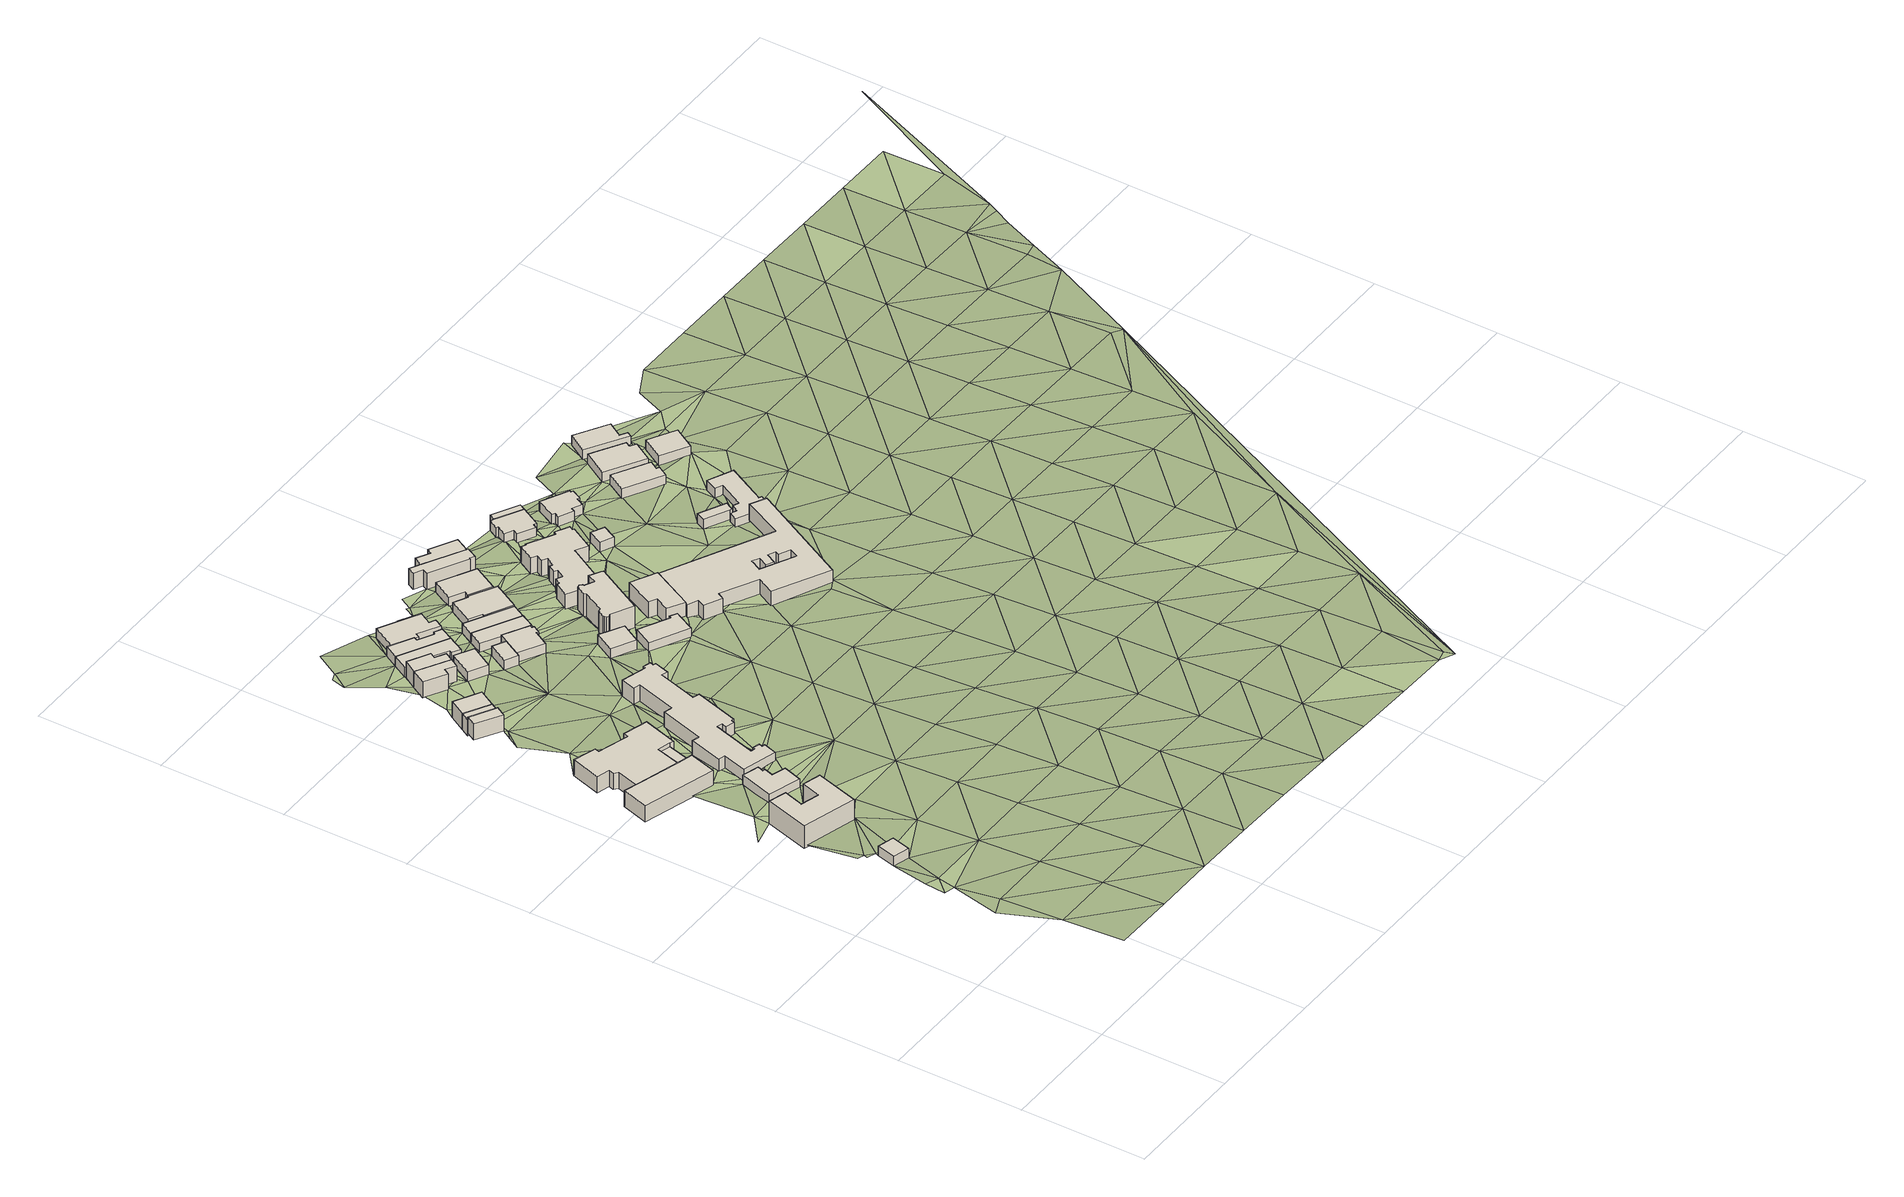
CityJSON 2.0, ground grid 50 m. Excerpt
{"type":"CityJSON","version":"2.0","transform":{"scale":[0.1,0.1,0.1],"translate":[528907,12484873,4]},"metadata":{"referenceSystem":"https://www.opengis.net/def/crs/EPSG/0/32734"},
"CityObjects":{
"building1":{"type":"Building","attributes":{"building":"garage","building:levels":1,"building_height":4.1,"plus_code":"4FRW3F83+FG6","ground_height":39.35,"roof_height":43.45},"geometry":[{"type":"Solid","lod":"1","boundaries":[[[[0,1,2,3]],[[1,4,5,2]],[[4,6,7,5]],[[6,0,3,7]],[[3,2,5,7]],[[6,4,1,0]]]]}]},
"building2":{"type":"Building","attributes":{"address":"Mountain View 2 Vine Road Woodstock Cape Town","building":"apartments","building:levels":3,"building:flats":"12","building_height":9.7,"plus_code":"4FRW3F83+HFX","ground_height":35.69,"roof_height":45.39},"geometry":[{"type":"Solid","lod":"1","boundaries":[[[[8,9,10,11]],[[9,12,13,10]],[[12,14,15,13]],[[14,16,17,15]],[[16,18,19,17]],[[18,20,21,19]],[[20,22,23,21]],[[22,8,11,23]],[[11,10,13,15,17,19,21,23]],[[22,20,18,16,14,12,9,8]]]]}]},
"building3":{"type":"Building","attributes":{"building":"office","building:levels":2,"building_height":6.9,"plus_code":"4FRW3F83+QFG","ground_height":32.77,"roof_height":39.67},"geometry":[{"type":"Solid","lod":"1","boundaries":[[[[24,25,26,27]],[[25,28,29,26]],[[28,30,31,29]],[[30,32,33,31]],[[32,34,35,33]],[[34,24,27,35]],[[27,26,29,31,33,35]],[[34,32,30,28,25,24]]]]}]},
"building4":{"type":"Building","attributes":{"address":"35A Woodstock Cape Town","building":"office","building:levels":2,"building_height":6.9,"plus_code":"4FRW3F83+RGV","ground_height":31.35,"roof_height":38.25},"geometry":[{"type":"Solid","lod":"1","boundaries":[[[[36,37,38,39]],[[37,40,41,38]],[[40,42,43,41]],[[42,44,45,43]],[[44,46,47,45]],[[46,48,49,47]],[[48,50,51,49]],[[50,52,53,51]],[[52,54,55,53]],[[54,56,57,55]],[[56,58,59,57]],[[58,60,61,59]],[[60,62,63,61]],[[62,64,65,63]],[[64,66,67,65]],[[66,36,39,67]],[[39,38,41,43,45,47,49,51,53,55,57,59,61,63,65,67]],[[66,64,62,60,58,56,54,52,50,48,46,44,42,40,37,36]]]]}]},
"building5":{"type":"Building","attributes":{"address":"4 Woodstock Cape Town","building":"house","building:levels":1,"building_height":4.1,"plus_code":"4FRW3F83+MHF","ground_height":34.32,"roof_height":38.42},"geometry":[{"type":"Solid","lod":"1","boundaries":[[[[68,69,70,71]],[[69,72,73,70]],[[72,74,75,73]],[[74,76,77,75]],[[76,78,79,77]],[[78,80,81,79]],[[80,82,83,81]],[[82,68,71,83]],[[71,70,73,75,77,79,81,83]],[[82,80,78,76,74,72,69,68]]]]}]},
"building6":{"type":"Building","attributes":{"building":"yes","building:levels":1,"building_height":4.1,"plus_code":"4FRW3F83+RG5","ground_height":32.77,"roof_height":36.87},"geometry":[{"type":"Solid","lod":"1","boundaries":[[[[84,85,86,87]],[[85,88,89,86]],[[88,90,91,89]],[[90,84,87,91]],[[87,86,89,91]],[[90,88,85,84]]]]}]},
"building7":{"type":"Building","attributes":{"building":"house","building:levels":2,"building_height":6.9,"plus_code":"4FRW3F93+2FW","ground_height":30.13,"roof_height":37.03},"geometry":[{"type":"Solid","lod":"1","boundaries":[[[[92,93,94,95]],[[93,96,97,94]],[[96,98,99,97]],[[98,92,95,99]],[[95,94,97,99]],[[98,96,93,92]]]]}]},
"building8":{"type":"Building","attributes":{"building":"house","building:levels":2,"building_height":6.9,"plus_code":"4FRW3F93+3F5","ground_height":28.97,"roof_height":35.87},"geometry":[{"type":"Solid","lod":"1","boundaries":[[[[100,101,102,103]],[[101,104,105,102]],[[104,106,107,105]],[[106,100,103,107]],[[103,102,105,107]],[[106,104,101,100]]]]}]},
"building9":{"type":"Building","attributes":{"building":"house","building:levels":2,"building_height":6.9,"plus_code":"4FRW3F93+3GC","ground_height":28.97,"roof_height":35.87},"geometry":[{"type":"Solid","lod":"1","boundaries":[[[[106,104,105,107]],[[104,108,109,105]],[[108,110,111,109]],[[110,106,107,111]],[[107,105,109,111]],[[110,108,104,106]]]]}]},
"building10":{"type":"Building","attributes":{"address":"Vine Park 6 Woodstock Cape Town","building":"commercial","building:levels":2,"building_height":6.9,"plus_code":"4FRW3F83+RJ9","ground_height":31.68,"roof_height":38.58},"geometry":[{"type":"Solid","lod":"1","boundaries":[[[[112,113,114,115]],[[113,116,117,114]],[[116,118,119,117]],[[118,120,121,119]],[[120,122,123,121]],[[122,124,125,123]],[[124,126,127,125]],[[126,128,129,127]],[[128,130,131,129]],[[130,132,133,131]],[[132,134,135,133]],[[134,136,137,135]],[[136,138,139,137]],[[138,140,141,139]],[[140,142,143,141]],[[142,144,145,143]],[[144,146,147,145]],[[146,148,149,147]],[[148,150,151,149]],[[150,152,153,151]],[[152,154,155,153]],[[154,156,157,155]],[[156,158,159,157]],[[158,160,161,159]],[[160,162,163,161]],[[162,164,165,163]],[[164,166,167,165]],[[166,168,169,167]],[[168,170,171,169]],[[170,172,173,171]],[[172,174,175,173]],[[174,112,115,175]],[[115,114,117,119,121,123,125,127,129,131,133,135,137,139,141,143,145,147,149,151,153,155,157,159,161,163,165,167,169,171,173,175]],[[174,172,170,168,166,164,162,160,158,156,154,152,150,148,146,144,142,140,138,136,134,132,130,128,126,124,122,120,118,116,113,112]]]]}]},
"building11":{"type":"Building","attributes":{"address":"33 Milner Road Woodstock Cape Town","building":"house","building:levels":2,"building_height":6.9,"plus_code":"4FRW3F93+5G8","ground_height":27.84,"roof_height":34.74},"geometry":[{"type":"Solid","lod":"1","boundaries":[[[[176,177,178,179]],[[177,180,181,178]],[[180,182,183,181]],[[182,184,185,183]],[[184,186,187,185]],[[186,176,179,187]],[[179,178,181,183,185,187]],[[186,184,182,180,177,176]]]]}]},
"building12":{"type":"Building","attributes":{"address":"31 Milner Road Woodstock Cape Town","building":"house","building:levels":2,"building_height":6.9,"plus_code":"4FRW3F93+5H6","ground_height":27.73,"roof_height":34.63},"geometry":[{"type":"Solid","lod":"1","boundaries":[[[[188,189,190,191]],[[189,192,193,190]],[[192,194,195,193]],[[194,196,197,195]],[[196,198,199,197]],[[198,188,191,199]],[[191,190,193,195,197,199]],[[198,196,194,192,189,188]]]]}]},
"building13":{"type":"Building","attributes":{"building":"house","building:levels":1,"building_height":4.1,"plus_code":"4FRW3F93+4JC","ground_height":28.95,"roof_height":33.05},"geometry":[{"type":"Solid","lod":"1","boundaries":[[[[200,201,202,203]],[[201,204,205,202]],[[204,206,207,205]],[[206,200,203,207]],[[203,202,205,207]],[[206,204,201,200]]]]}]},
"building14":{"type":"Building","attributes":{"address":"25 Milner Road Woodstock Cape Town","building":"house","building:levels":1,"building_height":4.1,"plus_code":"4FRW3F93+5HQ","ground_height":27.73,"roof_height":31.83},"geometry":[{"type":"Solid","lod":"1","boundaries":[[[[208,209,210,211]],[[209,212,213,210]],[[212,214,215,213]],[[214,216,217,215]],[[216,218,219,217]],[[218,220,221,219]],[[220,222,223,221]],[[222,208,211,223]],[[211,210,213,215,217,219,221,223]],[[222,220,218,216,214,212,209,208]]]]}]},
"building15":{"type":"Building","attributes":{"address":"23 Milner Road Woodstock Cape Town","building":"house","building:levels":1,"building_height":4.1,"plus_code":"4FRW3F93+6H5","ground_height":27.73,"roof_height":31.83},"geometry":[{"type":"Solid","lod":"1","boundaries":[[[[208,222,223,211]],[[222,224,225,223]],[[224,226,227,225]],[[226,228,229,227]],[[228,230,231,229]],[[230,232,233,231]],[[232,234,235,233]],[[234,208,211,235]],[[211,223,225,227,229,231,233,235]],[[234,232,230,228,226,224,222,208]]]]}]},
"building16":{"type":"Building","attributes":{"building":"garage","building:levels":1,"building_height":4.1,"plus_code":"4FRW3F93+4M2","ground_height":28.95,"roof_height":33.05},"geometry":[{"type":"Solid","lod":"1","boundaries":[[[[236,237,238,239]],[[237,240,241,238]],[[240,242,243,241]],[[242,244,245,243]],[[244,236,239,245]],[[239,238,241,243,245]],[[244,242,240,237,236]]]]}]},
"building17":{"type":"Building","attributes":{"address":"21 Milner Road Woodstock Cape Town","building":"house","building:levels":1,"building_height":4.1,"plus_code":"4FRW3F93+6JP","ground_height":26.5,"roof_height":30.6},"geometry":[{"type":"Solid","lod":"1","boundaries":[[[[246,247,248,249]],[[247,250,251,248]],[[250,252,253,251]],[[252,254,255,253]],[[254,256,257,255]],[[256,258,259,257]],[[258,260,261,259]],[[260,246,249,261]],[[249,248,251,253,255,257,259,261]],[[260,258,256,254,252,250,247,246]]]]}]},
"building18":{"type":"Building","attributes":{"address":"26 Avenue Road Woodstock Cape Town","building":"house","building:levels":1,"building_height":4.1,"plus_code":"4FRW3F93+3MX","ground_height":28.95,"roof_height":33.05},"geometry":[{"type":"Solid","lod":"1","boundaries":[[[[237,236,239,238]],[[236,262,263,239]],[[262,264,265,263]],[[264,266,267,265]],[[266,268,269,267]],[[268,270,271,269]],[[270,272,273,271]],[[272,274,275,273]],[[274,237,238,275]],[[238,239,263,265,267,269,271,273,275]],[[274,272,270,268,266,264,262,236,237]]]]}]},
"building19":{"type":"Building","attributes":{"address":"24 Avenue Road Woodstock Cape Town","building":"house","building:levels":1,"building_height":4.1,"plus_code":"4FRW3F93+4MQ","ground_height":27.73,"roof_height":31.83},"geometry":[{"type":"Solid","lod":"1","boundaries":[[[[276,277,278,279]],[[277,280,281,278]],[[280,282,283,281]],[[282,276,279,283]],[[279,278,281,283]],[[282,280,277,276]]]]}]},
"building20":{"type":"Building","attributes":{"building":"garages","building:levels":1,"building_height":4.1,"plus_code":"4FRW3F83+XQR","ground_height":30.21,"roof_height":34.31},"geometry":[{"type":"Solid","lod":"1","boundaries":[[[[284,285,286,287]],[[285,288,289,286]],[[288,290,291,289]],[[290,284,287,291]],[[287,286,289,291]],[[290,288,285,284]]]]}]},
"building21":{"type":"Building","attributes":{"address":"22 Avenue Road Woodstock Cape Town","building":"house","building:levels":1,"building_height":4.1,"plus_code":"4FRW3F93+5P2","ground_height":27.68,"roof_height":31.78},"geometry":[{"type":"Solid","lod":"1","boundaries":[[[[292,293,294,295]],[[293,296,297,294]],[[296,298,299,297]],[[298,292,295,299]],[[295,294,297,299]],[[298,296,293,292]]]]}]},
"building22":{"type":"Building","attributes":{"address":"20 Avenue Road Woodstock Cape Town","building":"house","building:levels":1,"building_height":4.1,"plus_code":"4FRW3F93+5PH","ground_height":27.44,"roof_height":31.54},"geometry":[{"type":"Solid","lod":"1","boundaries":[[[[300,301,302,303]],[[301,304,305,302]],[[304,306,307,305]],[[306,308,309,307]],[[308,310,311,309]],[[310,312,313,311]],[[312,314,315,313]],[[314,300,303,315]],[[303,302,305,307,309,311,313,315]],[[314,312,310,308,306,304,301,300]]]]}]},
"building23":{"type":"Building","attributes":{"building":"terrace","building:levels":1,"building:units":"2","building_height":4.1,"plus_code":"4FRW3F83+WRV","ground_height":30.21,"roof_height":34.31},"geometry":[{"type":"Solid","lod":"1","boundaries":[[[[316,317,318,319]],[[317,320,321,318]],[[320,322,323,321]],[[322,324,325,323]],[[324,326,327,325]],[[326,316,319,327]],[[319,318,321,323,325,327]],[[326,324,322,320,317,316]]]]}]},
"building24":{"type":"Building","attributes":{"address":"Donne Court Cape Town","building":"apartments","building:levels":3,"building:flats":"6","building_height":9.7,"plus_code":"4FRW3F93+2RV","ground_height":28.79,"roof_height":38.49},"geometry":[{"type":"Solid","lod":"1","boundaries":[[[[328,329,330,331]],[[329,332,333,330]],[[332,334,335,333]],[[334,336,337,335]],[[336,338,339,337]],[[338,340,341,339]],[[340,342,343,341]],[[342,344,345,343]],[[344,346,347,345]],[[346,348,349,347]],[[348,350,351,349]],[[350,352,353,351]],[[352,354,355,353]],[[354,356,357,355]],[[356,358,359,357]],[[358,360,361,359]],[[360,362,363,361]],[[362,364,365,363]],[[364,328,331,365]],[[331,330,333,335,337,339,341,343,345,347,349,351,353,355,357,359,361,363,365]],[[364,362,360,358,356,354,352,350,348,346,344,342,340,338,336,334,332,329,328]]]]}]},
"building25":{"type":"Building","attributes":{"address":"16A Avenue Road Woodstock Cape Town","building":"house","building:levels":1,"building_height":4.1,"plus_code":"4FRW3F93+6Q7","ground_height":26.42,"roof_height":30.52},"geometry":[{"type":"Solid","lod":"1","boundaries":[[[[366,367,368,369]],[[367,370,371,368]],[[370,372,373,371]],[[372,374,375,373]],[[374,376,377,375]],[[376,366,369,377]],[[369,368,371,373,375,377]],[[376,374,372,370,367,366]]]]}]},
"building26":{"type":"Building","attributes":{"address":"Avenue Road Woodstock Cape Town","building":"house","building:levels":2,"building_height":6.9,"plus_code":"4FRW3F93+7Q4","ground_height":26.13,"roof_height":33.03},"geometry":[{"type":"Solid","lod":"1","boundaries":[[[[378,379,380,381]],[[379,382,383,380]],[[382,384,385,383]],[[384,386,387,385]],[[386,388,389,387]],[[388,390,391,389]],[[390,392,393,391]],[[392,394,395,393]],[[394,396,397,395]],[[396,378,381,397]],[[381,380,383,385,387,389,391,393,395,397]],[[396,394,392,390,388,386,384,382,379,378]]]]}]},
"building27":{"type":"Building","attributes":{"building":"yes","building:levels":2,"building_height":6.9,"plus_code":"4FRW3F93+2V4","ground_height":29.6,"roof_height":36.5},"geometry":[{"type":"Solid","lod":"1","boundaries":[[[[398,399,400,401]],[[399,402,403,400]],[[402,404,405,403]],[[404,406,407,405]],[[406,408,409,407]],[[408,398,401,409]],[[401,400,403,405,407,409]],[[408,406,404,402,399,398]]]]}]},
"building28":{"type":"Building","attributes":{"address":"16 Avenue Road Woodstock Cape Town","building":"house","building:levels":2,"building_height":6.9,"plus_code":"4FRW3F93+7RC","ground_height":26.13,"roof_height":33.03},"geometry":[{"type":"Solid","lod":"1","boundaries":[[[[378,410,411,381]],[[410,412,413,411]],[[412,414,415,413]],[[414,416,417,415]],[[416,379,380,417]],[[379,378,381,380]],[[381,411,413,415,417,380]],[[379,416,414,412,410,378]]]]}]},
"building29":{"type":"Building","attributes":{"address":"Avenue Flats Cape Town","building":"apartments","building:levels":2,"building:flats":"8","building_height":6.9,"plus_code":"4FRW3F93+4VM","ground_height":27.24,"roof_height":34.14},"geometry":[{"type":"Solid","lod":"1","boundaries":[[[[418,419,420,421]],[[419,422,423,420]],[[422,424,425,423]],[[424,426,427,425]],[[426,428,429,427]],[[428,430,431,429]],[[430,432,433,431]],[[432,434,435,433]],[[434,436,437,435]],[[436,438,439,437]],[[438,440,441,439]],[[440,442,443,441]],[[442,444,445,443]],[[444,446,447,445]],[[446,448,449,447]],[[448,450,451,449]],[[450,452,453,451]],[[452,454,455,453]],[[454,456,457,455]],[[456,458,459,457]],[[458,460,461,459]],[[460,462,463,461]],[[462,464,465,463]],[[464,466,467,465]],[[466,468,469,467]],[[468,418,421,469]],[[421,420,423,425,427,429,431,433,435,437,439,441,443,445,447,449,451,453,455,457,459,461,463,465,467,469]],[[468,466,464,462,460,458,456,454,452,450,448,446,444,442,440,438,436,434,432,430,428,426,424,422,419,418]]]]}]},
"building30":{"type":"Building","attributes":{"address":"Ruth Prowse School of Art 5 Elson Road Woodstock Cape Town","building":"house","building:levels":2,"building:use":"college","building_height":6.9,"plus_code":"4FRW3F84+W3F","ground_height":29.27,"roof_height":36.17},"geometry":[{"type":"Solid","lod":"1","boundaries":[[[[470,471,472,473]],[[471,474,475,472]],[[474,476,477,475]],[[476,478,479,477]],[[478,480,481,479]],[[480,482,483,481]],[[482,484,485,483]],[[484,486,487,485]],[[486,488,489,487]],[[488,490,491,489]],[[490,492,493,491]],[[492,494,495,493]],[[494,496,497,495]],[[496,470,473,497]],[[498,499,500,501]],[[499,502,503,500]],[[502,504,505,503]],[[504,506,507,505]],[[506,508,509,507]],[[508,510,511,509]],[[510,512,513,511]],[[512,514,515,513]],[[514,516,517,515]],[[516,498,501,517]],[[473,472,475,477,479,481,483,485,487,489,491,493,495,497],[501,500,503,505,507,509,511,513,515,517]],[[496,494,492,490,488,486,484,482,480,478,476,474,471,470],[516,514,512,510,508,506,504,502,499,498]]]]}]},
"building31":{"type":"Building","attributes":{"building":"garage","building:levels":1,"building_height":4.1,"plus_code":"4FRW3F93+4XF","ground_height":28.5,"roof_height":32.6},"geometry":[{"type":"Solid","lod":"1","boundaries":[[[[518,519,520,521]],[[519,522,523,520]],[[522,524,525,523]],[[524,518,521,525]],[[521,520,523,525]],[[524,522,519,518]]]]}]},
"building32":{"type":"Building","attributes":{"address":"1 Elson Road Woodstock Cape Town","building":"house","building:levels":1,"building_height":4.1,"plus_code":"4FRW3F93+6WP","ground_height":25.93,"roof_height":30.03},"geometry":[{"type":"Solid","lod":"1","boundaries":[[[[526,527,528,529]],[[527,530,531,528]],[[530,532,533,531]],[[532,534,535,533]],[[534,536,537,535]],[[536,538,539,537]],[[538,540,541,539]],[[540,542,543,541]],[[542,544,545,543]],[[544,546,547,545]],[[546,526,529,547]],[[529,528,531,533,535,537,539,541,543,545,547]],[[546,544,542,540,538,536,534,532,530,527,526]]]]}]},
"building33":{"type":"Building","attributes":{"building":"garage","building:levels":1,"building_height":4.1,"plus_code":"4FRW3F93+7W5","ground_height":25.93,"roof_height":30.03},"geometry":[{"type":"Solid","lod":"1","boundaries":[[[[526,548,549,529]],[[548,550,551,549]],[[550,527,528,551]],[[527,526,529,528]],[[529,549,551,528]],[[527,550,548,526]]]]}]},
"building34":{"type":"Building","attributes":{"address":"3 Elson Road Woodstock Cape Town","building":"house","building:levels":1,"building_height":4.1,"plus_code":"4FRW3F94+622","ground_height":27,"roof_height":31.1},"geometry":[{"type":"Solid","lod":"1","boundaries":[[[[552,553,554,555]],[[553,556,557,554]],[[556,558,559,557]],[[558,560,561,559]],[[560,562,563,561]],[[562,564,565,563]],[[564,566,567,565]],[[566,568,569,567]],[[568,570,571,569]],[[570,572,573,571]],[[572,574,575,573]],[[574,552,555,575]],[[555,554,557,559,561,563,565,567,569,571,573,575]],[[574,572,570,568,566,564,562,560,558,556,553,552]]]]}]},
"building35":{"type":"Building","attributes":{"building":"yes","building:levels":1,"building_height":4.1,"plus_code":"4FRW3F94+23H","ground_height":29.27,"roof_height":33.37},"geometry":[{"type":"Solid","lod":"1","boundaries":[[[[576,577,578,579]],[[577,580,581,578]],[[580,582,583,581]],[[582,584,585,583]],[[584,576,579,585]],[[579,578,581,583,585]],[[584,582,580,577,576]]]]}]},
"building36":{"type":"Building","attributes":{"building":"yes","building:levels":1,"building_height":4.1,"plus_code":"4FRW3F94+25M","ground_height":27.82,"roof_height":31.92},"geometry":[{"type":"Solid","lod":"1","boundaries":[[[[586,587,588,589]],[[587,590,591,588]],[[590,592,593,591]],[[592,594,595,593]],[[594,596,597,595]],[[596,598,599,597]],[[598,600,601,599]],[[600,602,603,601]],[[602,604,605,603]],[[604,606,607,605]],[[606,608,609,607]],[[608,610,611,609]],[[610,612,613,611]],[[612,614,615,613]],[[614,616,617,615]],[[616,586,589,617]],[[589,588,591,593,595,597,599,601,603,605,607,609,611,613,615,617]],[[616,614,612,610,608,606,604,602,600,598,596,594,592,590,587,586]]]]}]},
"building37":{"type":"Building","attributes":{"address":"Woodstock Cape Town","building":"house","building:levels":1,"building_height":4.1,"plus_code":"4FRW3F94+44W","ground_height":26.62,"roof_height":30.72},"geometry":[{"type":"Solid","lod":"1","boundaries":[[[[618,619,620,621]],[[619,622,623,620]],[[622,624,625,623]],[[624,626,627,625]],[[626,628,629,627]],[[628,618,621,629]],[[621,620,623,625,627,629]],[[628,626,624,622,619,618]]]]}]},
"building38":{"type":"Building","attributes":{"address":"Woodstock Cape Town","building":"house","building:levels":1,"building_height":4.1,"plus_code":"4FRW3F94+54X","ground_height":26.62,"roof_height":30.72},"geometry":[{"type":"Solid","lod":"1","boundaries":[[[[630,631,632,633]],[[631,634,635,632]],[[634,636,637,635]],[[636,638,639,637]],[[638,640,641,639]],[[640,630,633,641]],[[633,632,635,637,639,641]],[[640,638,636,634,631,630]]]]}]},
"building39":{"type":"Building","attributes":{"address":"Woodstock Cape Town","building":"house","building:levels":1,"building_height":4.1,"plus_code":"4FRW3F94+65G","ground_height":25.1,"roof_height":29.2},"geometry":[{"type":"Solid","lod":"1","boundaries":[[[[642,643,644,645]],[[643,646,647,644]],[[646,648,649,647]],[[648,650,651,649]],[[650,652,653,651]],[[652,642,645,653]],[[645,644,647,649,651,653]],[[652,650,648,646,643,642]]]]}]},
"building40":{"type":"Building","attributes":{"address":"Woodstock Cape Town","building":"house","building:levels":1,"building_height":4.1,"plus_code":"4FRW3F94+563","ground_height":26,"roof_height":30.1},"geometry":[{"type":"Solid","lod":"1","boundaries":[[[[654,655,656,657]],[[655,658,659,656]],[[658,660,661,659]],[[660,654,657,661]],[[657,656,659,661]],[[660,658,655,654]]]]}]},
"terrain1":{"type":"TINRelief","geometry":[{"type":"CompositeSurface","lod":"1","boundaries":[[[662,663,664]],[[664,665,666]],[[663,662,667]],[[664,668,662]],[[669,670,671]],[[671,667,669]],[[664,666,668]],[[669,1,670]],[[667,662,672]],[[669,4,1]],[[672,662,668]],[[673,669,667]],[[674,675,676]],[[677,674,678]],[[677,0,6]],[[669,673,4]],[[672,673,667]],[[666,679,668]],[[674,677,680]],[[680,675,674]],[[681,8,682]],[[680,677,6]],[[6,4,683]],[[672,668,684]],[[683,4,673]],[[22,682,8]],[[684,668,679]],[[683,680,6]],[[685,686,687]],[[688,22,689]],[[682,22,690]],[[689,691,688]],[[692,673,672]],[[22,688,690]],[[682,82,686]],[[672,684,692]],[[82,682,690]],[[693,680,683]],[[680,693,694]],[[686,82,687]],[[695,690,688]],[[683,673,696]],[[673,692,697]],[[695,688,694]],[[698,58,56]],[[684,679,699]],[[82,700,687]],[[701,702,703]],[[687,700,704]],[[673,697,696]],[[701,687,704]],[[56,54,705]],[[82,706,700]],[[702,701,707]],[[684,699,692]],[[708,693,683]],[[679,709,699]],[[698,56,710]],[[706,711,712]],[[713,712,714]],[[700,715,704]],[[713,695,716]],[[717,698,718]],[[708,694,693]],[[710,56,705]],[[718,719,717]],[[707,701,720]],[[704,720,701]],[[700,706,721]],[[712,721,706]],[[722,707,723]],[[721,712,713]],[[718,93,719]],[[683,696,708]],[[723,707,720]],[[695,694,724]],[[697,692,725]],[[93,718,96]],[[716,695,724]],[[718,698,726]],[[726,698,710]],[[725,692,699]],[[724,713,716]],[[727,728,729]],[[730,723,720]],[[720,731,730]],[[724,694,708]],[[732,723,730]],[[724,721,713]],[[729,728,733]],[[734,735,736]],[[110,108,737]],[[696,697,738]],[[733,728,736]],[[726,710,732]],[[739,96,718]],[[733,740,729]],[[730,731,741]],[[724,735,721]],[[738,697,725]],[[739,742,96]],[[741,732,730]],[[736,743,733]],[[744,699,709]],[[745,737,108]],[[737,745,746]],[[747,740,733]],[[726,739,718]],[[736,735,748]],[[742,739,108]],[[746,176,749]],[[696,750,708]],[[751,752,753]],[[158,732,741]],[[748,743,736]],[[732,158,726]],[[754,743,755]],[[724,748,735]],[[756,751,749]],[[757,749,176]],[[709,758,744]],[[738,750,696]],[[108,206,745]],[[756,752,751]],[[759,158,741]],[[760,725,699]],[[748,755,743]],[[176,761,757]],[[756,749,757]],[[745,762,763]],[[108,739,200]],[[108,200,206]],[[745,206,762]],[[739,726,156]],[[156,726,158]],[[160,158,759]],[[761,196,757]],[[708,764,724]],[[699,744,760]],[[234,765,752]],[[750,766,708]],[[206,767,762]],[[234,752,756]],[[755,748,768]],[[769,755,768]],[[196,212,757]],[[770,738,725]],[[206,204,767]],[[212,196,194]],[[194,192,212]],[[200,739,242]],[[204,192,767]],[[214,212,192]],[[708,766,764]],[[771,769,772]],[[200,242,773]],[[724,774,748]],[[192,216,214]],[[739,244,242]],[[192,204,218]],[[772,775,771]],[[770,725,760]],[[772,769,768]],[[773,201,200]],[[156,776,739]],[[218,216,192]],[[765,234,777]],[[758,778,744]],[[779,750,738]],[[780,156,781]],[[204,782,218]],[[783,234,232]],[[242,240,773]],[[201,782,204]],[[234,783,246]],[[244,739,784]],[[201,773,240]],[[764,774,724]],[[783,232,785]],[[156,780,786]],[[246,777,234]],[[750,779,766]],[[748,787,768]],[[201,788,782]],[[780,789,790]],[[232,230,785]],[[739,776,784]],[[738,770,779]],[[791,792,789]],[[201,240,788]],[[790,789,792]],[[230,228,785]],[[744,793,760]],[[236,244,784]],[[786,776,156]],[[277,222,782]],[[782,788,277]],[[790,786,780]],[[787,772,768]],[[226,794,785]],[[226,785,228]],[[788,240,795]],[[795,240,796]],[[793,744,778]],[[774,787,748]],[[797,777,246]],[[794,226,798]],[[790,792,799]],[[800,764,766]],[[226,224,798]],[[222,298,224]],[[222,277,298]],[[772,801,792]],[[799,786,790]],[[760,802,770]],[[803,788,795]],[[246,804,797]],[[298,798,224]],[[766,779,800]],[[776,805,784]],[[784,806,807]],[[805,776,786]],[[298,808,798]],[[802,760,793]],[[805,806,784]],[[809,808,804]],[[298,810,808]],[[772,787,801]],[[811,803,795]],[[799,792,801]],[[812,786,799]],[[797,813,814]],[[797,804,813]],[[298,815,810]],[[811,816,817]],[[803,811,817]],[[770,818,779]],[[764,819,774]],[[820,804,808]],[[820,808,810]],[[821,764,800]],[[810,815,822]],[[823,806,805]],[[812,799,326]],[[824,815,298]],[[805,825,826]],[[826,827,805]],[[825,805,828]],[[829,813,804]],[[818,770,802]],[[340,817,806]],[[830,831,813]],[[805,827,823]],[[805,290,828]],[[290,812,326]],[[832,793,778]],[[829,804,820]],[[817,340,803]],[[813,829,830]],[[819,764,821]],[[833,828,290]],[[340,806,823]],[[834,799,801]],[[779,835,800]],[[774,836,787]],[[801,787,834]],[[815,824,837]],[[838,803,839]],[[840,290,326]],[[824,838,837]],[[290,840,833]],[[820,841,829]],[[820,842,841]],[[778,843,832]],[[342,823,844]],[[835,779,818]],[[830,829,367]],[[845,846,830]],[[829,841,847]],[[340,839,803]],[[837,838,839]],[[840,326,848]],[[849,802,793]],[[847,850,829]],[[342,340,823]],[[326,851,848]],[[836,774,819]],[[367,845,830]],[[834,787,852]],[[300,847,841]],[[800,853,821]],[[848,854,840]],[[854,855,840]],[[839,340,338]],[[839,856,837]],[[857,847,300]],[[793,832,849]],[[848,858,854]],[[834,859,858]],[[853,800,835]],[[336,839,338]],[[837,860,300]],[[852,787,836]],[[859,834,861]],[[862,818,802]],[[854,863,855]],[[854,858,864]],[[856,860,837]],[[865,840,855]],[[334,332,329]],[[336,328,839]],[[866,845,367]],[[859,864,858]],[[334,328,336]],[[852,861,834]],[[821,867,819]],[[329,328,334]],[[857,300,868]],[[840,865,360]],[[869,859,861]],[[856,870,860]],[[866,367,871]],[[300,860,872]],[[802,849,862]],[[867,821,853]],[[868,871,857]],[[843,873,832]],[[835,818,874]],[[875,300,872]],[[876,872,860]],[[877,868,300]],[[875,877,300]],[[819,878,836]],[[879,872,876]],[[866,871,880]],[[871,868,880]],[[881,866,880]],[[882,852,836]],[[360,865,398]],[[883,884,852]],[[818,862,874]],[[867,878,819]],[[883,852,882]],[[885,877,875]],[[886,875,887]],[[888,853,835]],[[889,880,868]],[[886,885,875]],[[890,877,885]],[[877,889,868]],[[362,360,891]],[[889,396,880]],[[883,892,884]],[[396,410,378]],[[849,832,893]],[[873,894,832]],[[360,398,891]],[[895,882,836]],[[882,892,883]],[[835,874,888]],[[895,836,878]],[[891,896,362]],[[889,897,898]],[[849,893,862]],[[853,899,867]],[[410,396,900]],[[901,891,398]],[[889,900,396]],[[832,894,893]],[[889,898,900]],[[891,902,896]],[[878,867,899]],[[853,888,899]],[[410,900,532]],[[903,882,895]],[[436,434,898]],[[900,898,904]],[[891,901,524]],[[902,891,522]],[[873,905,894]],[[398,906,901]],[[410,532,530]],[[898,434,907]],[[898,907,904]],[[903,895,878]],[[908,909,910]],[[911,874,862]],[[908,910,912]],[[913,900,904]],[[902,522,519]],[[893,914,862]],[[891,524,522]],[[532,900,534]],[[902,519,428]],[[908,915,909]],[[524,901,916]],[[907,434,432]],[[917,912,910]],[[918,904,907]],[[430,428,432]],[[919,903,878]],[[519,432,428]],[[874,911,888]],[[920,912,921]],[[862,914,911]],[[921,912,922]],[[878,899,919]],[[923,918,907]],[[912,917,922]],[[550,530,527]],[[921,924,920]],[[923,925,918]],[[926,907,432]],[[922,924,921]],[[906,916,901]],[[907,926,923]],[[905,927,894]],[[928,922,917]],[[432,519,562]],[[929,893,894]],[[519,518,562]],[[923,926,930]],[[926,432,562]],[[518,524,931]],[[905,932,933]],[[526,923,930]],[[926,934,930]],[[524,916,931]],[[548,935,550]],[[927,905,933]],[[893,929,914]],[[888,936,899]],[[919,937,903]],[[894,927,929]],[[911,938,888]],[[526,930,939]],[[518,566,562]],[[939,548,526]],[[518,931,566]],[[562,566,564]],[[940,931,916]],[[936,919,899]],[[903,937,941]],[[888,938,936]],[[906,942,916]],[[548,943,935]],[[916,942,940]],[[939,943,548]],[[944,911,914]],[[940,945,931]],[[570,568,566]],[[903,941,494]],[[570,566,946]],[[929,944,914]],[[552,943,939]],[[566,931,947]],[[942,906,470]],[[932,948,933]],[[949,937,919]],[[940,942,576]],[[572,570,946]],[[572,552,574]],[[946,566,947]],[[572,943,552]],[[933,948,927]],[[950,938,911]],[[949,919,936]],[[931,945,951]],[[911,944,950]],[[946,631,572]],[[952,577,953]],[[631,943,572]],[[952,580,577]],[[598,945,580]],[[929,927,948]],[[947,931,954]],[[937,955,941]],[[947,618,946]],[[494,941,956]],[[598,580,952]],[[946,618,631]],[[955,937,949]],[[945,598,951]],[[931,951,954]],[[952,957,958]],[[944,929,948]],[[936,938,959]],[[943,630,960]],[[938,950,961]],[[943,631,630]],[[958,598,952]],[[956,941,962]],[[596,951,598]],[[938,961,959]],[[962,941,955]],[[618,634,631]],[[963,594,964]],[[950,944,965]],[[966,949,936]],[[967,954,951]],[[960,630,968]],[[956,969,963]],[[628,634,618]],[[965,944,948]],[[967,628,970]],[[968,971,960]],[[969,956,962]],[[936,959,966]],[[972,951,596]],[[932,973,948]],[[967,974,628]],[[594,963,969]],[[975,961,950]],[[955,949,976]],[[951,972,967]],[[974,634,628]],[[968,630,640]],[[594,972,596]],[[965,975,950]],[[636,634,974]],[[972,974,967]],[[971,968,977]],[[949,966,976]],[[638,636,640]],[[640,978,968]],[[974,979,636]],[[980,962,955]],[[640,636,978]],[[594,969,981]],[[981,972,594]],[[961,982,959]],[[979,978,636]],[[975,983,961]],[[955,976,980]],[[977,652,984]],[[985,652,986]],[[965,948,973]],[[959,982,966]],[[969,962,987]],[[961,983,982]],[[978,979,988]],[[972,981,654]],[[978,988,985]],[[988,979,654]],[[973,975,965]],[[962,980,987]],[[985,989,652]],[[981,969,990]],[[989,984,652]],[[985,988,989]],[[991,976,966]],[[982,992,966]],[[654,981,990]],[[993,983,975]],[[969,987,990]],[[976,991,980]],[[966,992,991]],[[994,988,654]],[[975,973,993]],[[982,983,995]],[[988,994,989]],[[990,994,654]],[[982,995,992]],[[980,996,987]],[[997,973,932]],[[983,993,995]],[[991,998,980]],[[989,994,999]],[[980,998,996]],[[1000,991,992]],[[1001,990,987]],[[994,1002,999]],[[995,1000,992]],[[990,1001,994]],[[996,1001,987]],[[973,1003,993]],[[1004,998,991]],[[991,1000,1004]],[[993,1003,995]],[[1002,994,1005]],[[1001,1005,994]],[[1000,995,1003]],[[1006,996,998]],[[998,1004,1007]],[[998,1007,1006]],[[1002,1005,1008]],[[1004,1000,1009]],[[1001,996,1010]],[[1009,1000,1003]],[[1010,996,1006]],[[1011,1007,1004]],[[1012,1005,1001]],[[973,997,1003]],[[1009,1011,1004]],[[1010,1012,1001]],[[1006,1007,1013]],[[1014,1008,1005]],[[1007,1011,1013]],[[1014,1005,1012]],[[1009,1003,997]],[[1015,1010,1006]],[[1016,1006,1013]],[[1009,1017,1011]],[[1015,1006,1016]],[[1012,1010,1018]],[[1019,1013,1011]],[[997,1017,1009]],[[1015,1018,1010]],[[1013,1019,1016]],[[1014,1012,1020]],[[1019,1011,1017]],[[1020,1012,1018]],[[1016,1021,1015]],[[997,1019,1017]],[[1016,1019,1021]],[[1022,1018,1015]],[[1021,1023,1015]],[[1019,997,1024]],[[1022,1015,1023]],[[1024,1021,1019]],[[1025,1020,1018]],[[1025,1018,1022]],[[1023,1021,1026]],[[1027,1021,1024]],[[1021,1027,1026]],[[1022,1023,1028]],[[1029,1027,1024]],[[1028,1023,1026]],[[1025,1022,1030]],[[1026,1027,1029]],[[1030,1022,1028]],[[1029,1031,1026]],[[1031,1032,1026]],[[1033,1028,1026]],[[1032,1033,1026]],[[1034,1028,1033]],[[1035,1030,1028]],[[1035,1028,1034]],[[1036,1034,1033]]]}]}
},
"vertices":[
[216,1049,196],[196,972,196],[196,972,237],[216,1049,237],[262,955,196],[262,955,237],[282,1032,196],[282,1032,237],
[200,1483,160],[149,1307,160],[149,1307,257],[200,1483,257],[366,1244,160],[366,1244,257],[416,1417,160],[416,1417,257],[343,1438,160],[343,1438,257],[321,1361,160],[321,1361,257],[247,1382,160],[247,1382,257],[271,1462,160],[271,1462,257],
[280,1898,130],[101,1951,130],[101,1951,199],[280,1898,199],[43,1969,130],[43,1969,199],[10,1863,130],[10,1863,199],[302,1777,130],[302,1777,199],[333,1884,130],[333,1884,199],
[101,1951,116],[280,1898,116],[280,1898,185],[101,1951,185],[286,1912,116],[286,1912,185],[312,2007,116],[312,2007,185],[362,1993,116],[362,1993,185],[378,1987,116],[378,1987,185],[419,2124,116],[419,2124,185],[321,2153,116],[321,2153,185],[316,2134,116],[316,2134,185],[192,2171,116],[192,2171,185],[197,2189,116],[197,2189,185],[107,2216,116],[107,2216,185],[71,2097,116],[71,2097,185],[122,2082,116],[122,2082,185],[117,2063,116],[117,2063,185],[131,2049,116],[131,2049,185],
[306,1552,146],[435,1511,146],[435,1511,187],[306,1552,187],[459,1587,146],[459,1587,187],[404,1604,146],[404,1604,187],[416,1641,146],[416,1641,187],[406,1643,146],[406,1643,187],[414,1667,146],[414,1667,187],[349,1687,146],[349,1687,187],
[362,1993,130],[312,2007,130],[312,2007,171],[362,1993,171],[286,1912,130],[286,1912,171],[336,1898,130],[336,1898,171],
[99,2618,104],[198,2561,104],[198,2561,173],[99,2618,173],[220,2600,104],[220,2600,173],[120,2656,104],[120,2656,173],
[120,2656,92],[220,2600,92],[220,2600,161],[120,2656,161],[239,2635,92],[239,2635,161],[139,2691,92],[139,2691,161],
[277,2701,92],[277,2701,161],[176,2757,92],[176,2757,161],
[513,1661,119],[529,1715,119],[529,1715,188],[513,1661,188],[517,1718,119],[517,1718,188],[521,1732,119],[521,1732,188],[493,1740,119],[493,1740,188],[491,1731,119],[491,1731,188],[474,1735,119],[474,1735,188],[524,1905,119],[524,1905,188],[545,1899,119],[545,1899,188],[539,1881,119],[539,1881,188],[576,1870,119],[576,1870,188],[580,1883,119],[580,1883,188],[590,1880,119],[590,1880,188],[642,2056,119],[642,2056,188],[616,2064,119],[616,2064,188],[662,2220,119],[662,2220,188],[686,2213,119],[686,2213,188],[704,2273,119],[704,2273,188],[693,2276,119],[693,2276,188],[697,2290,119],[697,2290,188],[667,2299,119],[667,2299,188],[664,2289,119],[664,2289,188],[563,2318,119],[563,2318,188],[546,2260,119],[546,2260,188],[573,2252,119],[573,2252,188],[526,2092,119],[526,2092,188],[493,2101,119],[493,2101,188],[441,1926,119],[441,1926,188],[413,1934,119],[413,1934,188],[374,1802,119],[374,1802,188],[402,1794,119],[402,1794,188],[375,1701,119],[375,1701,188],
[257,2966,81],[224,2908,81],[224,2908,150],[257,2966,150],[310,2859,81],[310,2859,150],[323,2883,81],[323,2883,150],[363,2860,81],[363,2860,150],[383,2894,81],[383,2894,150],
[257,2966,80],[383,2894,80],[383,2894,149],[257,2966,149],[402,2927,80],[402,2927,149],[362,2950,80],[362,2950,149],[374,2972,80],[374,2972,149],[290,3018,80],[290,3018,149],
[444,2782,92],[496,2873,92],[496,2873,133],[444,2782,133],[424,2913,92],[424,2913,133],[373,2821,92],[373,2821,133],
[323,3084,80],[289,3023,80],[289,3023,121],[323,3084,121],[380,2973,80],[380,2973,121],[385,2982,80],[385,2982,121],[451,2946,80],[451,2946,121],[446,2937,80],[446,2937,121],[479,2918,80],[479,2918,121],[512,2982,80],[512,2982,121],
[539,3033,80],[539,3033,121],[508,3049,80],[508,3049,121],[502,3040,80],[502,3040,121],[440,3073,80],[440,3073,121],[447,3087,80],[447,3087,121],[353,3138,80],[353,3138,121],
[552,2740,92],[588,2805,92],[588,2805,133],[552,2740,133],[538,2832,92],[538,2832,133],[495,2752,92],[495,2752,133],[545,2726,92],[545,2726,133],
[431,3231,68],[379,3135,68],[379,3135,109],[431,3231,109],[471,3085,68],[471,3085,109],[480,3101,68],[480,3101,109],[564,3055,68],[564,3055,109],[581,3088,68],[581,3088,109],[558,3100,68],[558,3100,109],[584,3148,68],[584,3148,109],
[650,2686,92],[650,2686,133],[684,2746,92],[684,2746,133],[692,2741,92],[692,2741,133],[708,2769,92],[708,2769,133],[700,2774,92],[700,2774,133],[706,2784,92],[706,2784,133],[607,2839,92],[607,2839,133],
[751,2843,80],[573,2939,80],[573,2939,121],[751,2843,121],[542,2883,80],[542,2883,121],[720,2783,80],[720,2783,121],
[775,2555,105],[732,2477,105],[732,2477,146],[775,2555,146],[823,2428,105],[823,2428,146],[866,2505,105],[866,2505,146],
[573,2939,79],[751,2843,79],[751,2843,120],[573,2939,120],[780,2897,79],[780,2897,120],[602,2993,79],[602,2993,120],
[844,3007,77],[741,3063,77],[741,3063,118],[844,3007,118],[738,3058,77],[738,3058,118],[685,3086,77],[685,3086,118],[633,2992,77],[633,2992,118],[685,2964,77],[685,2964,118],[682,2959,77],[682,2959,118],[787,2902,77],[787,2902,118],
[831,2385,105],[979,2308,105],[979,2308,146],[831,2385,146],[1022,2392,105],[1022,2392,146],[994,2407,105],[994,2407,146],[990,2398,105],[990,2398,146],[871,2460,105],[871,2460,146],
[984,2725,91],[971,2696,91],[971,2696,188],[984,2725,188],[934,2714,91],[934,2714,188],[934,2720,91],[934,2720,188],[927,2729,91],[927,2729,188],[914,2727,91],[914,2727,188],[894,2692,91],[894,2692,188],[897,2681,91],[897,2681,188],[854,2597,91],[854,2597,188],[842,2595,91],[842,2595,188],[826,2568,91],[826,2568,188],[825,2561,91],[825,2561,188],[828,2552,91],[828,2552,188],[835,2548,91],[835,2548,188],[846,2552,91],[846,2552,188],[931,2506,91],[931,2506,188],[1036,2701,91],[1036,2701,188],[1030,2707,91],[1030,2707,188],[987,2731,91],[987,2731,188],
[899,3126,67],[757,3203,67],[757,3203,108],[899,3126,108],[712,3120,67],[712,3120,108],[768,3089,67],[768,3089,108],[758,3072,67],[758,3072,108],[844,3025,67],[844,3025,108],
[941,3197,64],[785,3283,64],[785,3283,133],[941,3197,133],[745,3304,64],[745,3304,133],[730,3277,64],[730,3277,133],[765,3258,64],[765,3258,133],[754,3238,64],[754,3238,133],[903,3157,64],[903,3157,133],[906,3161,64],[906,3161,133],[924,3151,64],[924,3151,133],[947,3194,64],[947,3194,133],
[1152,2557,99],[1053,2609,99],[1053,2609,168],[1152,2557,168],[997,2495,99],[997,2495,168],[1028,2479,99],[1028,2479,168],[1001,2424,99],[1001,2424,168],[1066,2386,99],[1066,2386,168],
[971,3252,64],[971,3252,133],[869,3308,64],[869,3308,133],[858,3288,64],[858,3288,133],[804,3317,64],[804,3317,133],
[984,2725,75],[987,2731,75],[987,2731,144],[984,2725,144],[1030,2707,75],[1030,2707,144],[1125,2876,75],[1125,2876,144],[1172,2850,75],[1172,2850,144],[1225,2945,75],[1225,2945,144],[1219,2948,75],[1219,2948,144],[1227,2963,75],[1227,2963,144],[1174,2993,75],[1174,2993,144],[1166,2981,75],[1166,2981,144],[1063,3038,75],[1063,3038,144],[1061,3033,75],[1061,3033,144],[1044,3043,75],[1044,3043,144],[1008,2979,75],[1008,2979,144],[1030,2967,75],[1030,2967,144],[1016,2943,75],[1016,2943,144],[1038,2931,75],[1038,2931,144],[1018,2896,75],[1018,2896,144],[1005,2903,75],[1005,2903,144],[988,2873,75],[988,2873,144],[1001,2866,75],[1001,2866,144],[982,2833,75],[982,2833,144],[958,2846,75],[958,2846,144],[945,2822,75],[945,2822,144],[935,2827,75],[935,2827,144],[903,2770,75],[903,2770,144],
[1644,2506,95],[1568,2348,95],[1568,2348,164],[1644,2506,164],[1152,2557,95],[1152,2557,164],[1066,2386,95],[1066,2386,164],[1061,2377,95],[1061,2377,164],[1101,2358,95],[1101,2358,164],[1087,2330,95],[1087,2330,164],[1157,2295,95],[1157,2295,164],[1171,2322,95],[1171,2322,164],[1314,2248,95],[1314,2248,164],[1278,2180,95],[1278,2180,164],[1493,2068,95],[1493,2068,164],[1701,2466,95],[1701,2466,164],[1705,2474,95],[1705,2474,164],[1384,2325,95],[1412,2311,95],[1412,2311,164],[1384,2325,164],[1393,2274,95],[1393,2274,164],[1423,2259,95],[1423,2259,164],[1443,2299,95],[1443,2299,164],[1471,2285,95],[1471,2285,164],[1464,2271,95],[1464,2271,164],[1509,2249,95],[1509,2249,164],[1492,2214,95],[1492,2214,164],[1361,2280,95],[1361,2280,164],
[1306,2873,88],[1254,2899,88],[1254,2899,129],[1306,2873,129],[1226,2842,88],[1226,2842,129],[1277,2816,88],[1277,2816,129],
[1268,3176,62],[1165,3232,62],[1165,3232,103],[1268,3176,103],[1150,3238,62],[1150,3238,103],[1129,3199,62],[1129,3199,103],[1136,3195,62],[1136,3195,103],[1116,3158,62],[1116,3158,103],[1148,3141,62],[1148,3141,103],[1138,3121,62],[1138,3121,103],[1204,3085,62],[1204,3085,103],[1213,3102,62],[1213,3102,103],[1225,3096,62],[1225,3096,103],
[1281,3200,62],[1281,3200,103],[1178,3256,62],[1178,3256,103],
[1427,3094,73],[1320,3148,73],[1320,3148,114],[1427,3094,114],[1282,3073,73],[1282,3073,114],[1294,3067,73],[1294,3067,114],[1284,3047,73],[1284,3047,114],[1340,3019,73],[1340,3019,114],[1347,3034,73],[1347,3034,114],[1385,3015,73],[1385,3015,114],[1402,3048,73],[1402,3048,114],[1412,3043,73],[1412,3043,114],[1432,3084,73],[1432,3084,114],[1424,3088,73],[1424,3088,114],
[1612,2563,95],[1620,2559,95],[1620,2559,136],[1612,2563,136],[1637,2593,95],[1637,2593,136],[1534,2645,95],[1534,2645,136],[1516,2610,95],[1516,2610,136],
[1701,2466,81],[1715,2458,81],[1715,2458,122],[1701,2466,122],[1749,2523,81],[1749,2523,122],[1738,2528,81],[1738,2528,122],[1818,2683,81],[1818,2683,122],[1721,2729,81],[1721,2729,122],[1698,2682,81],[1698,2682,122],[1726,2668,81],[1726,2668,122],[1675,2568,81],[1675,2568,122],[1652,2579,81],[1652,2579,122],[1637,2551,81],[1637,2551,122],[1620,2559,81],[1620,2559,122],[1612,2563,81],[1612,2563,122],[1595,2531,81],[1595,2531,122],[1644,2506,81],[1644,2506,122],[1705,2474,81],[1705,2474,122],
[1580,3030,69],[1536,2954,69],[1536,2954,110],[1580,3030,110],[1683,2870,69],[1683,2870,110],[1707,2912,69],[1707,2912,110],[1696,2918,69],[1696,2918,110],[1716,2952,69],[1716,2952,110],
[1634,3157,69],[1576,3059,69],[1576,3059,110],[1634,3157,110],[1727,2970,69],[1727,2970,110],[1773,3048,69],[1773,3048,110],[1749,3063,69],[1749,3063,110],[1760,3082,69],[1760,3082,110],
[1708,3270,54],[1660,3193,54],[1660,3193,95],[1708,3270,95],[1814,3099,54],[1814,3099,95],[1826,3118,54],[1826,3118,95],[1798,3135,54],[1798,3135,95],[1834,3194,54],[1834,3194,95],
[1921,2978,63],[1815,3039,63],[1815,3039,104],[1921,2978,104],[1764,2952,63],[1764,2952,104],[1870,2891,63],[1870,2891,104],
[203,545,231],[129,515,231],[203,290,248],[203,40,266],[452,40,263],[189,722,214],[452,290,248],[203,795,214],[152,814,214],[147,734,214],[452,545,231],[452,795,215],[191,1090,196],[149,1307,177],[164,1098,196],[220,1062,196],[186,1074,196],[701,40,262],[366,1244,180],[95,1459,160],[203,1545,160],[452,1045,198],[701,290,247],[10,1863,145],[203,1795,144],[302,1777,144],[343,1438,162],[247,1382,177],[306,1552,160],[321,1361,177],[701,545,231],[452,1295,180],[416,1417,180],[435,1511,162],[701,1045,200],[701,795,216],[203,2295,116],[950,290,242],[375,1701,146],[333,1884,146],[286,1912,144],[280,1898,144],[374,1802,146],[316,2134,130],[414,1667,162],[336,1898,146],[701,1295,183],[950,40,255],[321,2153,130],[406,1643,162],[416,1641,162],[459,1587,162],[404,1604,162],[402,1794,146],[452,1545,162],[147,2472,104],[203,2545,104],[173,2518,104],[413,1934,133],[513,1661,162],[362,1993,133],[378,1987,133],[701,1545,166],[950,545,228],[452,2295,119],[491,1731,146],[493,1740,146],[474,1735,146],[452,2045,133],[441,1926,133],[419,2124,133],[539,1881,146],[517,1718,146],[529,1715,146],[521,1732,146],[203,2795,92],[950,795,215],[452,2545,105],[524,1905,146],[493,2101,133],[239,2635,104],[576,1870,146],[1199,290,232],[310,2859,92],[224,2908,92],[545,1899,146],[701,1795,149],[203,3045,81],[950,1045,199],[140,3173,69],[185,3239,69],[154,3228,69],[580,1883,149],[590,1880,149],[323,3084,81],[289,3023,81],[1199,40,246],[526,2092,133],[1199,545,222],[290,3018,81],[363,2860,92],[323,2883,92],[950,1545,162],[239,3335,69],[950,1295,180],[383,2894,92],[701,2045,136],[642,2056,136],[1199,795,211],[616,2064,136],[686,2213,124],[452,2795,92],[950,1795,146],[662,2220,124],[701,2545,107],[429,3262,68],[1448,40,234],[1199,1045,194],[667,2299,124],[664,2289,124],[479,2918,92],[379,3135,80],[650,2686,93],[471,3085,80],[732,2477,107],[950,2045,131],[542,2883,92],[697,2290,124],[701,2295,124],[693,2276,124],[704,2273,124],[1448,290,222],[480,3101,80],[607,2839,93],[588,2805,93],[538,3202,68],[564,3055,80],[831,2385,118],[1199,1295,175],[950,2295,118],[1448,545,210],[720,2783,93],[584,3148,79],[775,2555,107],[692,2741,93],[684,2746,93],[581,3088,79],[558,3100,80],[633,2992,79],[706,2784,93],[823,2428,107],[601,3195,67],[549,3223,68],[682,2959,79],[700,2774,93],[708,2769,93],[1448,795,200],[1199,1795,139],[685,3086,79],[1199,1545,157],[685,2964,79],[842,2595,105],[780,2897,93],[828,2552,105],[825,2561,107],[826,2568,105],[835,2548,105],[712,3120,79],[634,3228,67],[623,3235,67],[1697,290,210],[846,2552,105],[979,2308,118],[1448,1045,186],[1199,2045,124],[787,2902,93],[751,2843,93],[903,2770,91],[931,2506,105],[741,3063,79],[738,3058,79],[1697,40,218],[854,2597,105],[754,3238,67],[659,3274,67],[758,3072,79],[994,2407,118],[1697,545,199],[768,3089,79],[990,2398,118],[1157,2295,110],[1448,1295,170],[1001,2424,105],[997,2495,105],[935,2827,91],[844,3025,77],[1022,2392,118],[1061,2377,118],[958,2846,91],[1087,2330,110],[1697,795,188],[1028,2479,105],[1066,2386,118],[1053,2609,105],[903,3157,77],[1448,1545,153],[950,3045,77],[1101,2358,110],[945,2822,91],[899,3126,77],[988,2873,91],[1947,40,206],[1697,1045,177],[1005,2903,91],[982,2833,91],[1008,2979,77],[1448,1795,136],[1001,2866,91],[924,3151,77],[906,3161,77],[1278,2180,110],[1199,2295,110],[1171,2322,110],[1016,2943,77],[1038,2931,77],[1018,2896,91],[1697,1295,164],[1044,3043,77],[1030,2967,77],[1199,2795,88],[1314,2248,110],[1947,545,189],[1947,290,201],[1448,2045,121],[1125,2876,88],[1061,3033,77],[1063,3038,77],[1697,1545,149],[1116,3158,75],[1199,2545,99],[1172,2850,88],[1493,2068,121],[1138,3121,75],[2152,29,214],[1568,2348,109],[1199,3045,75],[1393,2274,109],[1384,2325,109],[1361,2280,109],[1947,1045,166],[1423,2259,109],[1148,3141,75],[1947,795,177],[1412,2311,109],[1448,2545,96],[1492,2214,109],[1204,3085,75],[1697,1795,134],[1443,2299,109],[1448,2295,109],[1464,2271,109],[1225,3096,75],[1471,2285,109],[1213,3102,75],[1284,3047,75],[2196,290,197],[1509,2249,109],[2196,545,181],[1282,3073,75],[1448,2795,84],[2209,2,214],[2196,40,214],[1294,3067,75],[1255,3248,62],[1947,1545,143],[1697,2045,121],[1947,1295,156],[1320,3148,75],[1516,2610,96],[1697,2295,109],[1595,2531,95],[1426,3159,73],[2196,795,167],[1534,2645,96],[1448,3045,73],[1536,2954,73],[2445,545,177],[1947,1795,131],[2196,1045,157],[1697,2795,81],[1652,2579,95],[1637,2551,95],[1683,2870,81],[1947,2045,119],[1715,2458,95],[1675,2568,95],[1726,2668,95],[2196,1545,137],[1483,3268,61],[2196,1295,147],[1947,2295,106],[1749,2523,95],[1738,2528,95],[2445,795,165],[2196,1795,127],[1707,2912,81],[1660,3193,59],[1947,2545,93],[1696,2918,81],[1697,3295,59],[1870,2891,76],[2694,1045,149],[1764,2952,69],[2445,1045,153],[2196,2045,115],[1708,3270,59],[1814,3099,69],[1815,3039,69],[2196,2295,104],[1947,2795,76],[2445,1545,132],[2445,1295,142],[1819,3235,59],[1826,3118,63],[1798,3135,69],[2196,2545,90],[1947,3045,63],[2019,3110,63],[2196,2795,75],[2445,2045,110],[2445,1795,121],[2694,1295,137],[2196,3045,61],[2694,1545,126],[2445,2545,86],[3233,2018,90],[2445,2295,99],[2081,3237,49],[2694,1795,115],[2445,2795,71],[2196,3295,49],[2943,1545,119],[2694,2045,104],[2445,3045,57],[2694,2545,79],[2694,2295,92],[2445,3295,45],[2943,1795,108],[2694,2795,66],[2943,2045,97],[2694,3045,52],[2943,2295,85],[2694,3295,41],[2943,2795,59],[2943,2545,72],[3192,2045,90],[2943,3045,46],[3192,2295,77],[2943,3295,36],[3192,2545,65],[3192,3045,40],[3192,2795,52],[3415,2390,71],[3192,3295,31],[3441,2795,44],[3441,2545,56],[3441,3045,32],[3493,2555,56],[3441,3295,23],[3571,2709,37],[3604,2778,37],[3625,2820,37],[3690,3045,25],[3690,3295,19],[3940,3545,8]
]}
